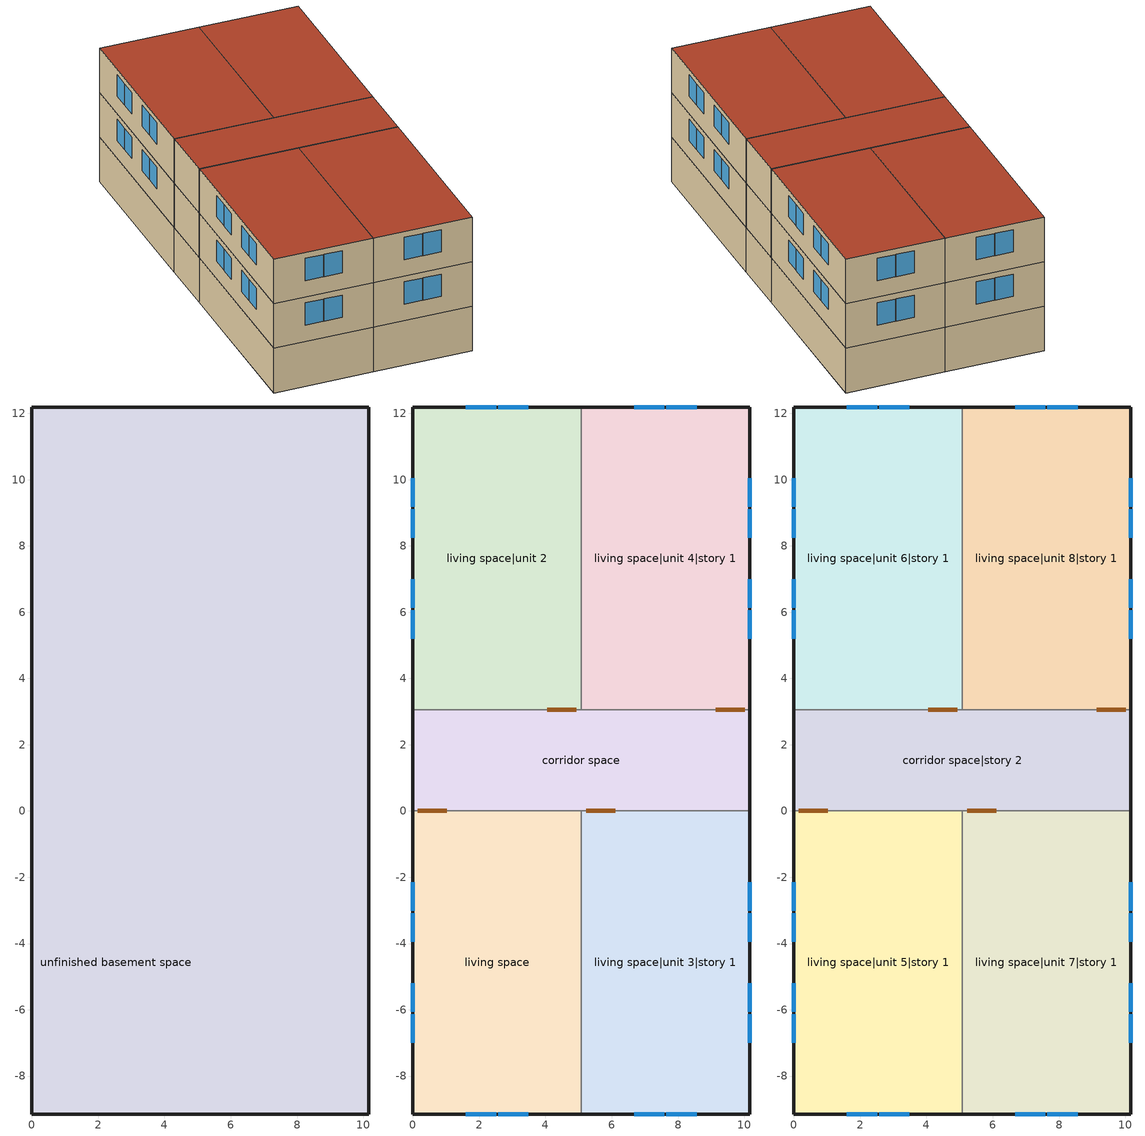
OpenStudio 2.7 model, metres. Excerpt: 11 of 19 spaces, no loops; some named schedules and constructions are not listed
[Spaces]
unfinished basement space
 floor foundation (FloorFndGrndUnfinB 1): 0,0 0,3.05 10.16,3.05 10.16,0 z-2.44
 floor foundation (FloorFndGrndUnfinB 2): 0,-9.14 0,0 5.08,0 5.08,-9.14 z-2.44
 floor foundation (FloorFndGrndUnfinB 3): 0,3.05 0,12.19 5.08,12.19 5.08,3.05 z-2.44
 floor foundation (FloorFndGrndUnfinB 4): 5.08,-9.14 5.08,0 10.16,0 10.16,-9.14 z-2.44
 floor foundation (FloorFndGrndUnfinB): 5.08,3.05 5.08,12.19 10.16,12.19 10.16,3.05 z-2.44
 wall foundation (WallFndGrndUnfinB 1): 0,3.05 0,0 / 10.16,0 10.16,3.05 z-2.44:0
 wall foundation (WallFndGrndUnfinB 2): 0,0 0,-9.14 5.08,-9.14 z-2.44:0
 wall foundation (WallFndGrndUnfinB 3): 5.08,12.19 0,12.19 0,3.05 z-2.44:0
 wall foundation (WallFndGrndUnfinB 4): 5.08,-9.14 10.16,-9.14 10.16,0 z-2.44:0
 wall foundation (WallFndGrndUnfinB): 10.16,3.05 10.16,12.19 5.08,12.19 z-2.44:0
 ceiling adiabatic (RoofUnfinUninsExt): 10.16,0 10.16,3.05 0,3.05 0,0 z0
living space
 floor to unfinished basement space (FloorUnfinBInsFin Reversed): 0,-9.14 0,0 5.08,0 5.08,-9.14 z0
 wall outside (WallExtInsFin): 0,0 0,-9.14 5.08,-9.14 z0:2.44
 wall adiabatic (WallIntFinUninsFin): 5.08,0 0,0 z0:2.44
 wall to living space|unit 3|story 1 (WallIntFinUninsFin Reversed): 5.08,-9.14 5.08,0 z0:2.44
 window (WindowConstruction): 1.6,-9.14 2.51,-9.14 / 2.57,-9.14 3.48,-9.14 z0.91:2.13; 0,-2.15 0,-3.02 / 0,-3.08 0,-3.95 / 0,-5.2 0,-6.07 / 0,-6.13 0,-6.99 z0.98:2.13
living space|unit 2
 floor to unfinished basement space (FloorUnfinBInsFin Reversed): 0,3.05 0,12.19 5.08,12.19 5.08,3.05 z0
 wall outside (WallExtInsFin): 5.08,12.19 0,12.19 0,3.05 z0:2.44
 wall to living space|unit 4|story 1 (WallIntFinUninsFin Reversed): 5.08,3.05 5.08,12.19 z0:2.44
 wall adiabatic (WallIntFinUninsFin): 0,3.05 5.08,3.05 z0:2.44
 window (WindowConstruction): 3.48,12.19 2.57,12.19 / 2.51,12.19 1.6,12.19 z0.91:2.13; 0,10.04 0,9.17 / 0,9.11 0,8.25 / 0,6.99 0,6.13 / 0,6.07 0,5.2 z0.98:2.13
living space|unit 3|story 1
 floor to unfinished basement space (FloorUnfinBInsFin Reversed): 5.08,-9.14 5.08,0 10.16,0 10.16,-9.14 z0
 wall outside (WallExtInsFin): 5.08,-9.14 10.16,-9.14 10.16,0 z0:2.44
 wall adiabatic (WallIntFinUninsFin): 10.16,0 5.08,0 z0:2.44
 window (WindowConstruction): 6.68,-9.14 7.59,-9.14 / 7.65,-9.14 8.56,-9.14 z0.91:2.13; 10.16,-6.99 10.16,-6.13 / 10.16,-6.07 10.16,-5.2 / 10.16,-3.95 10.16,-3.08 / 10.16,-3.02 10.16,-2.15 z0.98:2.13
living space|unit 4|story 1
 floor to unfinished basement space (FloorUnfinBInsFin Reversed): 5.08,3.05 5.08,12.19 10.16,12.19 10.16,3.05 z0
 wall outside (WallExtInsFin): 10.16,3.05 10.16,12.19 5.08,12.19 z0:2.44
 wall adiabatic (WallIntFinUninsFin): 5.08,3.05 10.16,3.05 z0:2.44
 window (WindowConstruction): 8.56,12.19 7.65,12.19 / 7.59,12.19 6.68,12.19 z0.91:2.13; 10.16,5.2 10.16,6.07 / 10.16,6.13 10.16,6.99 / 10.16,8.25 10.16,9.11 / 10.16,9.17 10.16,10.04 z0.98:2.13
corridor space
 floor adiabatic (FloorUnfinUninsUnfin): 0,0 0,3.05 10.16,3.05 10.16,0 z0
 wall outside (WallExtUninsUnfin): 0,3.05 0,0 / 10.16,0 10.16,3.05 z0:2.44
 wall adiabatic (WallIntUnfinUninsUnfin): 0,0 5.08,0 10.16,0 / 10.16,3.05 5.08,3.05 0,3.05 z0:2.44
 door inside (UninsDoor): 0.15,0 1.02,0 / 4.93,3.05 4.06,3.05 / 10.01,3.05 9.14,3.05 / 5.23,0 6.1,0 z0:2.13
 ceiling adiabatic (RoofUnfinUninsExt): 10.16,0 10.16,3.05 0,3.05 0,0 z2.44
living space|unit 5|story 1
 floor to living space (FloorFinUninsFin): 0,-9.14 0,0 5.08,0 5.08,-9.14 z2.44
 wall outside (WallExtInsFin): 0,0 0,-9.14 5.08,-9.14 z2.44:4.88
 wall to living space|unit 7|story 1 (WallIntFinUninsFin): 5.08,-9.14 5.08,0 z2.44:4.88
 wall adiabatic (WallIntFinUninsFin): 5.08,0 0,0 z2.44:4.88
 window (WindowConstruction): 1.6,-9.14 2.51,-9.14 / 2.57,-9.14 3.48,-9.14 z3.35:4.57; 0,-2.15 0,-3.02 / 0,-3.08 0,-3.95 / 0,-5.2 0,-6.07 / 0,-6.13 0,-6.99 z3.42:4.57
 roof outside (RoofFinInsExt): 5.08,-9.14 5.08,0 0,0 0,-9.14 z4.88
living space|unit 6|story 1
 floor to living space|unit 2 (FloorFinUninsFin): 0,3.05 0,12.19 5.08,12.19 5.08,3.05 z2.44
 wall outside (WallExtInsFin): 5.08,12.19 0,12.19 0,3.05 z2.44:4.88
 wall to living space|unit 8|story 1 (WallIntFinUninsFin): 5.08,3.05 5.08,12.19 z2.44:4.88
 wall adiabatic (WallIntFinUninsFin): 0,3.05 5.08,3.05 z2.44:4.88
 window (WindowConstruction): 3.48,12.19 2.57,12.19 / 2.51,12.19 1.6,12.19 z3.35:4.57; 0,10.04 0,9.17 / 0,9.11 0,8.25 / 0,6.99 0,6.13 / 0,6.07 0,5.2 z3.42:4.57
 roof outside (RoofFinInsExt): 5.08,3.05 5.08,12.19 0,12.19 0,3.05 z4.88
living space|unit 7|story 1
 floor to living space|unit 3|story 1 (FloorFinUninsFin): 5.08,-9.14 5.08,0 10.16,0 10.16,-9.14 z2.44
 wall outside (WallExtInsFin): 5.08,-9.14 10.16,-9.14 10.16,0 z2.44:4.88
 wall adiabatic (WallIntFinUninsFin): 10.16,0 5.08,0 z2.44:4.88
 window (WindowConstruction): 6.68,-9.14 7.59,-9.14 / 7.65,-9.14 8.56,-9.14 z3.35:4.57; 10.16,-6.99 10.16,-6.13 / 10.16,-6.07 10.16,-5.2 / 10.16,-3.95 10.16,-3.08 / 10.16,-3.02 10.16,-2.15 z3.42:4.57
 roof outside (RoofFinInsExt): 10.16,-9.14 10.16,0 5.08,0 5.08,-9.14 z4.88
living space|unit 8|story 1
 floor to living space|unit 4|story 1 (FloorFinUninsFin): 5.08,3.05 5.08,12.19 10.16,12.19 10.16,3.05 z2.44
 wall outside (WallExtInsFin): 10.16,3.05 10.16,12.19 5.08,12.19 z2.44:4.88
 wall adiabatic (WallIntFinUninsFin): 5.08,3.05 10.16,3.05 z2.44:4.88
 window (WindowConstruction): 8.56,12.19 7.65,12.19 / 7.59,12.19 6.68,12.19 z3.35:4.57; 10.16,5.2 10.16,6.07 / 10.16,6.13 10.16,6.99 / 10.16,8.25 10.16,9.11 / 10.16,9.17 10.16,10.04 z3.42:4.57
 roof outside (RoofFinInsExt): 10.16,3.05 10.16,12.19 5.08,12.19 5.08,3.05 z4.88
corridor space|story 2
 floor adiabatic (FloorUnfinUninsUnfin): 0,0 0,3.05 10.16,3.05 10.16,0 z2.44
 wall outside (WallExtUninsUnfin): 0,3.05 0,0 / 10.16,0 10.16,3.05 z2.44:4.88
 wall adiabatic (WallIntUnfinUninsUnfin): 10.16,3.05 5.08,3.05 0,3.05 / 0,0 5.08,0 10.16,0 z2.44:4.88
 door inside (UninsDoor): 5.23,0 6.1,0 / 10.01,3.05 9.14,3.05 / 0.15,0 1.02,0 / 4.93,3.05 4.06,3.05 z2.44:4.57
 roof outside (RoofUnfinUninsExt): 10.16,0 10.16,3.05 0,3.05 0,0 z4.88
[Schedule:Ruleset]
Name | Default Day Schedule | Summer Design Day Schedule | Winter Design Day Schedule
res mv_2 bath exhaust schedule | Schedule Day 132 | res mv_2 bath exhaust schedule summer design | res mv_2 bath exhaust schedule winter design
res nv_4 temp schedule | Schedule Day 133
res nv_4 avail schedule | Schedule Day 134
res mv_4 range exhaust schedule | Schedule Day 137 | res mv_4 range exhaust schedule summer design | res mv_4 range exhaust schedule winter design
res mv_4 bath exhaust schedule | Schedule Day 138 | res mv_4 bath exhaust schedule summer design | res mv_4 bath exhaust schedule winter design
res nv_3 temp schedule | Schedule Day 139
res nv_3 avail schedule | Schedule Day 140
res mv_3 range exhaust schedule | Schedule Day 143 | res mv_3 range exhaust schedule summer design | res mv_3 range exhaust schedule winter design
res mv_3 bath exhaust schedule | Schedule Day 144 | res mv_3 bath exhaust schedule summer design | res mv_3 bath exhaust schedule winter design
res nv_8 temp schedule | Schedule Day 145
res nv_8 avail schedule | Schedule Day 146
res mv_8 range exhaust schedule | Schedule Day 149 | res mv_8 range exhaust schedule summer design | res mv_8 range exhaust schedule winter design
res mv_8 bath exhaust schedule | Schedule Day 150 | res mv_8 bath exhaust schedule summer design | res mv_8 bath exhaust schedule winter design
[Schedule:Day]
res mv_2 bath exhaust schedule allday8; res mv_2 bath exhaust schedule allday9; res mv_2 bath exhaust schedule allday10; res mv_2 bath exhaust schedule allday11; res mv_2 bath exhaust schedule allday12; res mv_4 bath exhaust schedule allday1; res mv_4 bath exhaust schedule allday2; res mv_4 bath exhaust schedule allday3; res mv_4 bath exhaust schedule allday4; res mv_4 bath exhaust schedule allday5; res mv_4 bath exhaust schedule allday6; res mv_4 bath exhaust schedule allday7; res mv_4 bath exhaust schedule allday8; res mv_4 bath exhaust schedule allday9; res mv_4 bath exhaust schedule allday10; res mv_4 bath exhaust schedule allday11; res mv_4 bath exhaust schedule allday12; res mv_3 bath exhaust schedule allday1; res mv_3 bath exhaust schedule allday2; res mv_3 bath exhaust schedule allday3; res mv_3 bath exhaust schedule allday4; res mv_3 bath exhaust schedule allday5; res mv_3 bath exhaust schedule allday6; res mv_3 bath exhaust schedule allday7; res mv_3 bath exhaust schedule allday8; res mv_3 bath exhaust schedule allday9; res mv_3 bath exhaust schedule allday10; res mv_3 bath exhaust schedule allday11; res mv_3 bath exhaust schedule allday12; res mv_8 bath exhaust schedule allday1; res mv_8 bath exhaust schedule allday2; res mv_8 bath exhaust schedule allday3; res mv_8 bath exhaust schedule allday4; res mv_8 bath exhaust schedule allday5; res mv_8 bath exhaust schedule allday6; res mv_8 bath exhaust schedule allday7; res mv_8 bath exhaust schedule allday8; res mv_8 bath exhaust schedule allday9; res mv_8 bath exhaust schedule allday10: 4, 0, 0, 5, 0, 1, 24, 0, 0
res nv_4 temp schedule allday1; res nv_4 temp schedule allday2; res nv_4 temp schedule allday3; res nv_4 temp schedule allday4; res nv_4 temp schedule allday11; res nv_4 temp schedule allday12; res nv_3 temp schedule allday1; res nv_3 temp schedule allday2; res nv_3 temp schedule allday3; res nv_3 temp schedule allday4; res nv_3 temp schedule allday11; res nv_3 temp schedule allday12; res nv_8 temp schedule allday1; res nv_8 temp schedule allday2; res nv_8 temp schedule allday3; res nv_8 temp schedule allday4; res nv_8 temp schedule allday11; res nv_8 temp schedule allday12: 1, 0, 23.8889, 24, 0, 23.8889
res nv_4 temp schedule allday5; res nv_4 temp schedule allday6; res nv_4 temp schedule allday10; res nv_3 temp schedule allday5; res nv_3 temp schedule allday6; res nv_3 temp schedule allday10; res nv_8 temp schedule allday5; res nv_8 temp schedule allday6; res nv_8 temp schedule allday10: 24, 0, 22.2222
res nv_4 temp schedule allday7; res nv_4 temp schedule allday8; res nv_4 temp schedule allday9; res nv_3 temp schedule allday7; res nv_3 temp schedule allday8; res nv_3 temp schedule allday9; res nv_8 temp schedule allday7; res nv_8 temp schedule allday8; res nv_8 temp schedule allday9: 1, 0, 22.2222, 24, 0, 22.2222
res nv_4 availability schedule allday1 on; res nv_4 availability schedule allday1 on 1; res nv_4 availability schedule allday1 on 2; res nv_4 availability schedule allday1 on 3; res nv_4 availability schedule allday1 on 4; res nv_4 availability schedule allday1 on 5; res nv_4 availability schedule allday1 on 6; res nv_4 availability schedule allday1 on 7; res nv_4 availability schedule allday1 on 8; res nv_4 availability schedule allday1 on 9; res nv_4 availability schedule allday1 on 10; res nv_4 availability schedule allday1 on 11; res nv_3 availability schedule allday1 on; res nv_3 availability schedule allday1 on 1; res nv_3 availability schedule allday1 on 2; res nv_3 availability schedule allday1 on 3; res nv_3 availability schedule allday1 on 4; res nv_3 availability schedule allday1 on 5; res nv_3 availability schedule allday1 on 6; res nv_3 availability schedule allday1 on 7; res nv_3 availability schedule allday1 on 8; res nv_3 availability schedule allday1 on 9; res nv_3 availability schedule allday1 on 10; res nv_3 availability schedule allday1 on 11; res nv_8 availability schedule allday1 on; res nv_8 availability schedule allday1 on 1; res nv_8 availability schedule allday1 on 2; res nv_8 availability schedule allday1 on 3; res nv_8 availability schedule allday1 on 4; res nv_8 availability schedule allday1 on 5; res nv_8 availability schedule allday1 on 6; res nv_8 availability schedule allday1 on 7; res nv_8 availability schedule allday1 on 8; res nv_8 availability schedule allday1 on 9; res nv_8 availability schedule allday1 on 10; res nv_8 availability schedule allday1 on 11: 1, 0, 1, 2, 0, 1, 3, 0, 1, 4, 0, 1, 5, 0, 1, 6, 0, 1, 7, 0, 1, 8, 0, 1, 9, 0, 1, 10, 0, 1, 11, 0, 1, 12, 0, 1, 13, 0, 1, 14, 0, 1, 15, 0, 1, 16, 0, 1, 17, 0, 1, 18, 0, 1, 19, 0, 1, 20, 0, 1, 21, 0, 1, 22, 0, 1, 23, 0, 1, 24, 0, 1
res mv_4 range exhaust schedule allday1; res mv_4 range exhaust schedule allday2; res mv_4 range exhaust schedule allday3; res mv_4 range exhaust schedule allday4; res mv_4 range exhaust schedule allday5; res mv_4 range exhaust schedule allday6; res mv_4 range exhaust schedule allday7; res mv_4 range exhaust schedule allday8; res mv_4 range exhaust schedule allday9; res mv_4 range exhaust schedule allday10; res mv_4 range exhaust schedule allday11; res mv_4 range exhaust schedule allday12; res mv_3 range exhaust schedule allday1; res mv_3 range exhaust schedule allday2; res mv_3 range exhaust schedule allday3; res mv_3 range exhaust schedule allday4; res mv_3 range exhaust schedule allday5; res mv_3 range exhaust schedule allday6; res mv_3 range exhaust schedule allday7; res mv_3 range exhaust schedule allday8; res mv_3 range exhaust schedule allday9; res mv_3 range exhaust schedule allday10; res mv_3 range exhaust schedule allday11; res mv_3 range exhaust schedule allday12; res mv_8 range exhaust schedule allday1; res mv_8 range exhaust schedule allday2; res mv_8 range exhaust schedule allday3; res mv_8 range exhaust schedule allday4; res mv_8 range exhaust schedule allday5; res mv_8 range exhaust schedule allday6; res mv_8 range exhaust schedule allday7; res mv_8 range exhaust schedule allday8; res mv_8 range exhaust schedule allday9; res mv_8 range exhaust schedule allday10; res mv_8 range exhaust schedule allday11; res mv_8 range exhaust schedule allday12: 15, 0, 0, 16, 0, 1, 24, 0, 0
[Schedule:Rule] Apply Monday=Yes; Apply Wednesday=Yes; Apply Friday=Yes; Date Specification Type=DateRange; Start Day=1
Name | Schedule Ruleset | Rule Order | Day Schedule | Apply Sunday | Apply Tuesday | Apply Thursday | Apply Saturday | Start Month | End Month | End Day
res mv_2 bath exhaust schedule allday ruleset8 | res mv_2 bath exhaust schedule | 4 | res mv_2 bath exhaust schedule allday8 | Yes | Yes | Yes | Yes | 8 | 8 | 31
res mv_2 bath exhaust schedule allday ruleset9 | res mv_2 bath exhaust schedule | 3 | res mv_2 bath exhaust schedule allday9 | Yes | Yes | Yes | Yes | 9 | 9 | 30
res mv_2 bath exhaust schedule allday ruleset10 | res mv_2 bath exhaust schedule | 2 | res mv_2 bath exhaust schedule allday10 | Yes | Yes | Yes | Yes | 10 | 10 | 31
res mv_2 bath exhaust schedule allday ruleset11 | res mv_2 bath exhaust schedule | 1 | res mv_2 bath exhaust schedule allday11 | Yes | Yes | Yes | Yes | 11 | 11 | 30
res mv_2 bath exhaust schedule allday ruleset12 | res mv_2 bath exhaust schedule | 0 | res mv_2 bath exhaust schedule allday12 | Yes | Yes | Yes | Yes | 12 | 12 | 31
res nv_4 temp schedule allday ruleset1 | res nv_4 temp schedule | 11 | res nv_4 temp schedule allday1 | Yes | Yes | Yes | Yes | 1 | 1 | 31
res nv_4 temp schedule allday ruleset2 | res nv_4 temp schedule | 10 | res nv_4 temp schedule allday2 | Yes | Yes | Yes | Yes | 2 | 2 | 28
res nv_4 temp schedule allday ruleset3 | res nv_4 temp schedule | 9 | res nv_4 temp schedule allday3 | Yes | Yes | Yes | Yes | 3 | 3 | 31
res nv_4 temp schedule allday ruleset4 | res nv_4 temp schedule | 8 | res nv_4 temp schedule allday4 | Yes | Yes | Yes | Yes | 4 | 4 | 30
res nv_4 temp schedule allday ruleset5 | res nv_4 temp schedule | 7 | res nv_4 temp schedule allday5 | Yes | Yes | Yes | Yes | 5 | 5 | 31
res nv_4 temp schedule allday ruleset6 | res nv_4 temp schedule | 6 | res nv_4 temp schedule allday6 | Yes | Yes | Yes | Yes | 6 | 6 | 30
res nv_4 temp schedule allday ruleset7 | res nv_4 temp schedule | 5 | res nv_4 temp schedule allday7 | Yes | Yes | Yes | Yes | 7 | 7 | 31
res nv_4 temp schedule allday ruleset8 | res nv_4 temp schedule | 4 | res nv_4 temp schedule allday8 | Yes | Yes | Yes | Yes | 8 | 8 | 31
res nv_4 temp schedule allday ruleset9 | res nv_4 temp schedule | 3 | res nv_4 temp schedule allday9 | Yes | Yes | Yes | Yes | 9 | 9 | 30
res nv_4 temp schedule allday ruleset10 | res nv_4 temp schedule | 2 | res nv_4 temp schedule allday10 | Yes | Yes | Yes | Yes | 10 | 10 | 31
res nv_4 temp schedule allday ruleset11 | res nv_4 temp schedule | 1 | res nv_4 temp schedule allday11 | Yes | Yes | Yes | Yes | 11 | 11 | 30
res nv_4 temp schedule allday ruleset12 | res nv_4 temp schedule | 0 | res nv_4 temp schedule allday12 | Yes | Yes | Yes | Yes | 12 | 12 | 31
res nv_4 availability schedule allday ruleset1 on | res nv_4 avail schedule | 11 | res nv_4 availability schedule allday1 on |  |  |  |  | 1 | 1 | 31
res nv_4 availability schedule allday ruleset2 on | res nv_4 avail schedule | 10 | res nv_4 availability schedule allday1 on 1 |  |  |  |  | 2 | 2 | 28
res nv_4 availability schedule allday ruleset3 on | res nv_4 avail schedule | 9 | res nv_4 availability schedule allday1 on 2 |  |  |  |  | 3 | 3 | 31
res nv_4 availability schedule allday ruleset4 on | res nv_4 avail schedule | 8 | res nv_4 availability schedule allday1 on 3 |  |  |  |  | 4 | 4 | 30
res nv_4 availability schedule allday ruleset5 on | res nv_4 avail schedule | 7 | res nv_4 availability schedule allday1 on 4 |  |  |  |  | 5 | 5 | 31
res nv_4 availability schedule allday ruleset6 on | res nv_4 avail schedule | 6 | res nv_4 availability schedule allday1 on 5 |  |  |  |  | 6 | 6 | 30
res nv_4 availability schedule allday ruleset7 on | res nv_4 avail schedule | 5 | res nv_4 availability schedule allday1 on 6 |  |  |  |  | 7 | 7 | 31
res nv_4 availability schedule allday ruleset8 on | res nv_4 avail schedule | 4 | res nv_4 availability schedule allday1 on 7 |  |  |  |  | 8 | 8 | 31
res nv_4 availability schedule allday ruleset9 on | res nv_4 avail schedule | 3 | res nv_4 availability schedule allday1 on 8 |  |  |  |  | 9 | 9 | 30
res nv_4 availability schedule allday ruleset10 on | res nv_4 avail schedule | 2 | res nv_4 availability schedule allday1 on 9 |  |  |  |  | 10 | 10 | 31
res nv_4 availability schedule allday ruleset11 on | res nv_4 avail schedule | 1 | res nv_4 availability schedule allday1 on 10 |  |  |  |  | 11 | 11 | 30
res nv_4 availability schedule allday ruleset12 on | res nv_4 avail schedule | 0 | res nv_4 availability schedule allday1 on 11 |  |  |  |  | 12 | 12 | 31
res mv_4 range exhaust schedule allday ruleset1 | res mv_4 range exhaust schedule | 11 | res mv_4 range exhaust schedule allday1 | Yes | Yes | Yes | Yes | 1 | 1 | 31
res mv_4 range exhaust schedule allday ruleset2 | res mv_4 range exhaust schedule | 10 | res mv_4 range exhaust schedule allday2 | Yes | Yes | Yes | Yes | 2 | 2 | 28
res mv_4 range exhaust schedule allday ruleset3 | res mv_4 range exhaust schedule | 9 | res mv_4 range exhaust schedule allday3 | Yes | Yes | Yes | Yes | 3 | 3 | 31
res mv_4 range exhaust schedule allday ruleset4 | res mv_4 range exhaust schedule | 8 | res mv_4 range exhaust schedule allday4 | Yes | Yes | Yes | Yes | 4 | 4 | 30
res mv_4 range exhaust schedule allday ruleset5 | res mv_4 range exhaust schedule | 7 | res mv_4 range exhaust schedule allday5 | Yes | Yes | Yes | Yes | 5 | 5 | 31
res mv_4 range exhaust schedule allday ruleset6 | res mv_4 range exhaust schedule | 6 | res mv_4 range exhaust schedule allday6 | Yes | Yes | Yes | Yes | 6 | 6 | 30
res mv_4 range exhaust schedule allday ruleset7 | res mv_4 range exhaust schedule | 5 | res mv_4 range exhaust schedule allday7 | Yes | Yes | Yes | Yes | 7 | 7 | 31
res mv_4 range exhaust schedule allday ruleset8 | res mv_4 range exhaust schedule | 4 | res mv_4 range exhaust schedule allday8 | Yes | Yes | Yes | Yes | 8 | 8 | 31
res mv_4 range exhaust schedule allday ruleset9 | res mv_4 range exhaust schedule | 3 | res mv_4 range exhaust schedule allday9 | Yes | Yes | Yes | Yes | 9 | 9 | 30
res mv_4 range exhaust schedule allday ruleset10 | res mv_4 range exhaust schedule | 2 | res mv_4 range exhaust schedule allday10 | Yes | Yes | Yes | Yes | 10 | 10 | 31
res mv_4 range exhaust schedule allday ruleset11 | res mv_4 range exhaust schedule | 1 | res mv_4 range exhaust schedule allday11 | Yes | Yes | Yes | Yes | 11 | 11 | 30
res mv_4 range exhaust schedule allday ruleset12 | res mv_4 range exhaust schedule | 0 | res mv_4 range exhaust schedule allday12 | Yes | Yes | Yes | Yes | 12 | 12 | 31
res mv_4 bath exhaust schedule allday ruleset1 | res mv_4 bath exhaust schedule | 11 | res mv_4 bath exhaust schedule allday1 | Yes | Yes | Yes | Yes | 1 | 1 | 31
res mv_4 bath exhaust schedule allday ruleset2 | res mv_4 bath exhaust schedule | 10 | res mv_4 bath exhaust schedule allday2 | Yes | Yes | Yes | Yes | 2 | 2 | 28
res mv_4 bath exhaust schedule allday ruleset3 | res mv_4 bath exhaust schedule | 9 | res mv_4 bath exhaust schedule allday3 | Yes | Yes | Yes | Yes | 3 | 3 | 31
res mv_4 bath exhaust schedule allday ruleset4 | res mv_4 bath exhaust schedule | 8 | res mv_4 bath exhaust schedule allday4 | Yes | Yes | Yes | Yes | 4 | 4 | 30
res mv_4 bath exhaust schedule allday ruleset5 | res mv_4 bath exhaust schedule | 7 | res mv_4 bath exhaust schedule allday5 | Yes | Yes | Yes | Yes | 5 | 5 | 31
res mv_4 bath exhaust schedule allday ruleset6 | res mv_4 bath exhaust schedule | 6 | res mv_4 bath exhaust schedule allday6 | Yes | Yes | Yes | Yes | 6 | 6 | 30
res mv_4 bath exhaust schedule allday ruleset7 | res mv_4 bath exhaust schedule | 5 | res mv_4 bath exhaust schedule allday7 | Yes | Yes | Yes | Yes | 7 | 7 | 31
res mv_4 bath exhaust schedule allday ruleset8 | res mv_4 bath exhaust schedule | 4 | res mv_4 bath exhaust schedule allday8 | Yes | Yes | Yes | Yes | 8 | 8 | 31
res mv_4 bath exhaust schedule allday ruleset9 | res mv_4 bath exhaust schedule | 3 | res mv_4 bath exhaust schedule allday9 | Yes | Yes | Yes | Yes | 9 | 9 | 30
res mv_4 bath exhaust schedule allday ruleset10 | res mv_4 bath exhaust schedule | 2 | res mv_4 bath exhaust schedule allday10 | Yes | Yes | Yes | Yes | 10 | 10 | 31
res mv_4 bath exhaust schedule allday ruleset11 | res mv_4 bath exhaust schedule | 1 | res mv_4 bath exhaust schedule allday11 | Yes | Yes | Yes | Yes | 11 | 11 | 30
res mv_4 bath exhaust schedule allday ruleset12 | res mv_4 bath exhaust schedule | 0 | res mv_4 bath exhaust schedule allday12 | Yes | Yes | Yes | Yes | 12 | 12 | 31
res nv_3 temp schedule allday ruleset1 | res nv_3 temp schedule | 11 | res nv_3 temp schedule allday1 | Yes | Yes | Yes | Yes | 1 | 1 | 31
res nv_3 temp schedule allday ruleset2 | res nv_3 temp schedule | 10 | res nv_3 temp schedule allday2 | Yes | Yes | Yes | Yes | 2 | 2 | 28
res nv_3 temp schedule allday ruleset3 | res nv_3 temp schedule | 9 | res nv_3 temp schedule allday3 | Yes | Yes | Yes | Yes | 3 | 3 | 31
res nv_3 temp schedule allday ruleset4 | res nv_3 temp schedule | 8 | res nv_3 temp schedule allday4 | Yes | Yes | Yes | Yes | 4 | 4 | 30
res nv_3 temp schedule allday ruleset5 | res nv_3 temp schedule | 7 | res nv_3 temp schedule allday5 | Yes | Yes | Yes | Yes | 5 | 5 | 31
res nv_3 temp schedule allday ruleset6 | res nv_3 temp schedule | 6 | res nv_3 temp schedule allday6 | Yes | Yes | Yes | Yes | 6 | 6 | 30
res nv_3 temp schedule allday ruleset7 | res nv_3 temp schedule | 5 | res nv_3 temp schedule allday7 | Yes | Yes | Yes | Yes | 7 | 7 | 31
res nv_3 temp schedule allday ruleset8 | res nv_3 temp schedule | 4 | res nv_3 temp schedule allday8 | Yes | Yes | Yes | Yes | 8 | 8 | 31
res nv_3 temp schedule allday ruleset9 | res nv_3 temp schedule | 3 | res nv_3 temp schedule allday9 | Yes | Yes | Yes | Yes | 9 | 9 | 30
res nv_3 temp schedule allday ruleset10 | res nv_3 temp schedule | 2 | res nv_3 temp schedule allday10 | Yes | Yes | Yes | Yes | 10 | 10 | 31
res nv_3 temp schedule allday ruleset11 | res nv_3 temp schedule | 1 | res nv_3 temp schedule allday11 | Yes | Yes | Yes | Yes | 11 | 11 | 30
res nv_3 temp schedule allday ruleset12 | res nv_3 temp schedule | 0 | res nv_3 temp schedule allday12 | Yes | Yes | Yes | Yes | 12 | 12 | 31
res nv_3 availability schedule allday ruleset1 on | res nv_3 avail schedule | 11 | res nv_3 availability schedule allday1 on |  |  |  |  | 1 | 1 | 31
res nv_3 availability schedule allday ruleset2 on | res nv_3 avail schedule | 10 | res nv_3 availability schedule allday1 on 1 |  |  |  |  | 2 | 2 | 28
res nv_3 availability schedule allday ruleset3 on | res nv_3 avail schedule | 9 | res nv_3 availability schedule allday1 on 2 |  |  |  |  | 3 | 3 | 31
res nv_3 availability schedule allday ruleset4 on | res nv_3 avail schedule | 8 | res nv_3 availability schedule allday1 on 3 |  |  |  |  | 4 | 4 | 30
res nv_3 availability schedule allday ruleset5 on | res nv_3 avail schedule | 7 | res nv_3 availability schedule allday1 on 4 |  |  |  |  | 5 | 5 | 31
res nv_3 availability schedule allday ruleset6 on | res nv_3 avail schedule | 6 | res nv_3 availability schedule allday1 on 5 |  |  |  |  | 6 | 6 | 30
res nv_3 availability schedule allday ruleset7 on | res nv_3 avail schedule | 5 | res nv_3 availability schedule allday1 on 6 |  |  |  |  | 7 | 7 | 31
res nv_3 availability schedule allday ruleset8 on | res nv_3 avail schedule | 4 | res nv_3 availability schedule allday1 on 7 |  |  |  |  | 8 | 8 | 31
res nv_3 availability schedule allday ruleset9 on | res nv_3 avail schedule | 3 | res nv_3 availability schedule allday1 on 8 |  |  |  |  | 9 | 9 | 30
res nv_3 availability schedule allday ruleset10 on | res nv_3 avail schedule | 2 | res nv_3 availability schedule allday1 on 9 |  |  |  |  | 10 | 10 | 31
res nv_3 availability schedule allday ruleset11 on | res nv_3 avail schedule | 1 | res nv_3 availability schedule allday1 on 10 |  |  |  |  | 11 | 11 | 30
res nv_3 availability schedule allday ruleset12 on | res nv_3 avail schedule | 0 | res nv_3 availability schedule allday1 on 11 |  |  |  |  | 12 | 12 | 31
res mv_3 range exhaust schedule allday ruleset1 | res mv_3 range exhaust schedule | 11 | res mv_3 range exhaust schedule allday1 | Yes | Yes | Yes | Yes | 1 | 1 | 31
res mv_3 range exhaust schedule allday ruleset2 | res mv_3 range exhaust schedule | 10 | res mv_3 range exhaust schedule allday2 | Yes | Yes | Yes | Yes | 2 | 2 | 28
res mv_3 range exhaust schedule allday ruleset3 | res mv_3 range exhaust schedule | 9 | res mv_3 range exhaust schedule allday3 | Yes | Yes | Yes | Yes | 3 | 3 | 31
res mv_3 range exhaust schedule allday ruleset4 | res mv_3 range exhaust schedule | 8 | res mv_3 range exhaust schedule allday4 | Yes | Yes | Yes | Yes | 4 | 4 | 30
res mv_3 range exhaust schedule allday ruleset5 | res mv_3 range exhaust schedule | 7 | res mv_3 range exhaust schedule allday5 | Yes | Yes | Yes | Yes | 5 | 5 | 31
res mv_3 range exhaust schedule allday ruleset6 | res mv_3 range exhaust schedule | 6 | res mv_3 range exhaust schedule allday6 | Yes | Yes | Yes | Yes | 6 | 6 | 30
res mv_3 range exhaust schedule allday ruleset7 | res mv_3 range exhaust schedule | 5 | res mv_3 range exhaust schedule allday7 | Yes | Yes | Yes | Yes | 7 | 7 | 31
res mv_3 range exhaust schedule allday ruleset8 | res mv_3 range exhaust schedule | 4 | res mv_3 range exhaust schedule allday8 | Yes | Yes | Yes | Yes | 8 | 8 | 31
res mv_3 range exhaust schedule allday ruleset9 | res mv_3 range exhaust schedule | 3 | res mv_3 range exhaust schedule allday9 | Yes | Yes | Yes | Yes | 9 | 9 | 30
res mv_3 range exhaust schedule allday ruleset10 | res mv_3 range exhaust schedule | 2 | res mv_3 range exhaust schedule allday10 | Yes | Yes | Yes | Yes | 10 | 10 | 31
res mv_3 range exhaust schedule allday ruleset11 | res mv_3 range exhaust schedule | 1 | res mv_3 range exhaust schedule allday11 | Yes | Yes | Yes | Yes | 11 | 11 | 30
res mv_3 range exhaust schedule allday ruleset12 | res mv_3 range exhaust schedule | 0 | res mv_3 range exhaust schedule allday12 | Yes | Yes | Yes | Yes | 12 | 12 | 31
res mv_3 bath exhaust schedule allday ruleset1 | res mv_3 bath exhaust schedule | 11 | res mv_3 bath exhaust schedule allday1 | Yes | Yes | Yes | Yes | 1 | 1 | 31
res mv_3 bath exhaust schedule allday ruleset2 | res mv_3 bath exhaust schedule | 10 | res mv_3 bath exhaust schedule allday2 | Yes | Yes | Yes | Yes | 2 | 2 | 28
res mv_3 bath exhaust schedule allday ruleset3 | res mv_3 bath exhaust schedule | 9 | res mv_3 bath exhaust schedule allday3 | Yes | Yes | Yes | Yes | 3 | 3 | 31
res mv_3 bath exhaust schedule allday ruleset4 | res mv_3 bath exhaust schedule | 8 | res mv_3 bath exhaust schedule allday4 | Yes | Yes | Yes | Yes | 4 | 4 | 30
res mv_3 bath exhaust schedule allday ruleset5 | res mv_3 bath exhaust schedule | 7 | res mv_3 bath exhaust schedule allday5 | Yes | Yes | Yes | Yes | 5 | 5 | 31
res mv_3 bath exhaust schedule allday ruleset6 | res mv_3 bath exhaust schedule | 6 | res mv_3 bath exhaust schedule allday6 | Yes | Yes | Yes | Yes | 6 | 6 | 30
res mv_3 bath exhaust schedule allday ruleset7 | res mv_3 bath exhaust schedule | 5 | res mv_3 bath exhaust schedule allday7 | Yes | Yes | Yes | Yes | 7 | 7 | 31
res mv_3 bath exhaust schedule allday ruleset8 | res mv_3 bath exhaust schedule | 4 | res mv_3 bath exhaust schedule allday8 | Yes | Yes | Yes | Yes | 8 | 8 | 31
res mv_3 bath exhaust schedule allday ruleset9 | res mv_3 bath exhaust schedule | 3 | res mv_3 bath exhaust schedule allday9 | Yes | Yes | Yes | Yes | 9 | 9 | 30
res mv_3 bath exhaust schedule allday ruleset10 | res mv_3 bath exhaust schedule | 2 | res mv_3 bath exhaust schedule allday10 | Yes | Yes | Yes | Yes | 10 | 10 | 31
res mv_3 bath exhaust schedule allday ruleset11 | res mv_3 bath exhaust schedule | 1 | res mv_3 bath exhaust schedule allday11 | Yes | Yes | Yes | Yes | 11 | 11 | 30
res mv_3 bath exhaust schedule allday ruleset12 | res mv_3 bath exhaust schedule | 0 | res mv_3 bath exhaust schedule allday12 | Yes | Yes | Yes | Yes | 12 | 12 | 31
res nv_8 temp schedule allday ruleset1 | res nv_8 temp schedule | 11 | res nv_8 temp schedule allday1 | Yes | Yes | Yes | Yes | 1 | 1 | 31
res nv_8 temp schedule allday ruleset2 | res nv_8 temp schedule | 10 | res nv_8 temp schedule allday2 | Yes | Yes | Yes | Yes | 2 | 2 | 28
res nv_8 temp schedule allday ruleset3 | res nv_8 temp schedule | 9 | res nv_8 temp schedule allday3 | Yes | Yes | Yes | Yes | 3 | 3 | 31
res nv_8 temp schedule allday ruleset4 | res nv_8 temp schedule | 8 | res nv_8 temp schedule allday4 | Yes | Yes | Yes | Yes | 4 | 4 | 30
res nv_8 temp schedule allday ruleset5 | res nv_8 temp schedule | 7 | res nv_8 temp schedule allday5 | Yes | Yes | Yes | Yes | 5 | 5 | 31
res nv_8 temp schedule allday ruleset6 | res nv_8 temp schedule | 6 | res nv_8 temp schedule allday6 | Yes | Yes | Yes | Yes | 6 | 6 | 30
res nv_8 temp schedule allday ruleset7 | res nv_8 temp schedule | 5 | res nv_8 temp schedule allday7 | Yes | Yes | Yes | Yes | 7 | 7 | 31
res nv_8 temp schedule allday ruleset8 | res nv_8 temp schedule | 4 | res nv_8 temp schedule allday8 | Yes | Yes | Yes | Yes | 8 | 8 | 31
res nv_8 temp schedule allday ruleset9 | res nv_8 temp schedule | 3 | res nv_8 temp schedule allday9 | Yes | Yes | Yes | Yes | 9 | 9 | 30
res nv_8 temp schedule allday ruleset10 | res nv_8 temp schedule | 2 | res nv_8 temp schedule allday10 | Yes | Yes | Yes | Yes | 10 | 10 | 31
res nv_8 temp schedule allday ruleset11 | res nv_8 temp schedule | 1 | res nv_8 temp schedule allday11 | Yes | Yes | Yes | Yes | 11 | 11 | 30
res nv_8 temp schedule allday ruleset12 | res nv_8 temp schedule | 0 | res nv_8 temp schedule allday12 | Yes | Yes | Yes | Yes | 12 | 12 | 31
res nv_8 availability schedule allday ruleset1 on | res nv_8 avail schedule | 11 | res nv_8 availability schedule allday1 on |  |  |  |  | 1 | 1 | 31
res nv_8 availability schedule allday ruleset2 on | res nv_8 avail schedule | 10 | res nv_8 availability schedule allday1 on 1 |  |  |  |  | 2 | 2 | 28
res nv_8 availability schedule allday ruleset3 on | res nv_8 avail schedule | 9 | res nv_8 availability schedule allday1 on 2 |  |  |  |  | 3 | 3 | 31
res nv_8 availability schedule allday ruleset4 on | res nv_8 avail schedule | 8 | res nv_8 availability schedule allday1 on 3 |  |  |  |  | 4 | 4 | 30
res nv_8 availability schedule allday ruleset5 on | res nv_8 avail schedule | 7 | res nv_8 availability schedule allday1 on 4 |  |  |  |  | 5 | 5 | 31
res nv_8 availability schedule allday ruleset6 on | res nv_8 avail schedule | 6 | res nv_8 availability schedule allday1 on 5 |  |  |  |  | 6 | 6 | 30
res nv_8 availability schedule allday ruleset7 on | res nv_8 avail schedule | 5 | res nv_8 availability schedule allday1 on 6 |  |  |  |  | 7 | 7 | 31
res nv_8 availability schedule allday ruleset8 on | res nv_8 avail schedule | 4 | res nv_8 availability schedule allday1 on 7 |  |  |  |  | 8 | 8 | 31
res nv_8 availability schedule allday ruleset9 on | res nv_8 avail schedule | 3 | res nv_8 availability schedule allday1 on 8 |  |  |  |  | 9 | 9 | 30
res nv_8 availability schedule allday ruleset10 on | res nv_8 avail schedule | 2 | res nv_8 availability schedule allday1 on 9 |  |  |  |  | 10 | 10 | 31
res nv_8 availability schedule allday ruleset11 on | res nv_8 avail schedule | 1 | res nv_8 availability schedule allday1 on 10 |  |  |  |  | 11 | 11 | 30
res nv_8 availability schedule allday ruleset12 on | res nv_8 avail schedule | 0 | res nv_8 availability schedule allday1 on 11 |  |  |  |  | 12 | 12 | 31
res mv_8 range exhaust schedule allday ruleset1 | res mv_8 range exhaust schedule | 11 | res mv_8 range exhaust schedule allday1 | Yes | Yes | Yes | Yes | 1 | 1 | 31
res mv_8 range exhaust schedule allday ruleset2 | res mv_8 range exhaust schedule | 10 | res mv_8 range exhaust schedule allday2 | Yes | Yes | Yes | Yes | 2 | 2 | 28
res mv_8 range exhaust schedule allday ruleset3 | res mv_8 range exhaust schedule | 9 | res mv_8 range exhaust schedule allday3 | Yes | Yes | Yes | Yes | 3 | 3 | 31
res mv_8 range exhaust schedule allday ruleset4 | res mv_8 range exhaust schedule | 8 | res mv_8 range exhaust schedule allday4 | Yes | Yes | Yes | Yes | 4 | 4 | 30
res mv_8 range exhaust schedule allday ruleset5 | res mv_8 range exhaust schedule | 7 | res mv_8 range exhaust schedule allday5 | Yes | Yes | Yes | Yes | 5 | 5 | 31
res mv_8 range exhaust schedule allday ruleset6 | res mv_8 range exhaust schedule | 6 | res mv_8 range exhaust schedule allday6 | Yes | Yes | Yes | Yes | 6 | 6 | 30
res mv_8 range exhaust schedule allday ruleset7 | res mv_8 range exhaust schedule | 5 | res mv_8 range exhaust schedule allday7 | Yes | Yes | Yes | Yes | 7 | 7 | 31
res mv_8 range exhaust schedule allday ruleset8 | res mv_8 range exhaust schedule | 4 | res mv_8 range exhaust schedule allday8 | Yes | Yes | Yes | Yes | 8 | 8 | 31
res mv_8 range exhaust schedule allday ruleset9 | res mv_8 range exhaust schedule | 3 | res mv_8 range exhaust schedule allday9 | Yes | Yes | Yes | Yes | 9 | 9 | 30
res mv_8 range exhaust schedule allday ruleset10 | res mv_8 range exhaust schedule | 2 | res mv_8 range exhaust schedule allday10 | Yes | Yes | Yes | Yes | 10 | 10 | 31
res mv_8 range exhaust schedule allday ruleset11 | res mv_8 range exhaust schedule | 1 | res mv_8 range exhaust schedule allday11 | Yes | Yes | Yes | Yes | 11 | 11 | 30
res mv_8 range exhaust schedule allday ruleset12 | res mv_8 range exhaust schedule | 0 | res mv_8 range exhaust schedule allday12 | Yes | Yes | Yes | Yes | 12 | 12 | 31
res mv_8 bath exhaust schedule allday ruleset1 | res mv_8 bath exhaust schedule | 11 | res mv_8 bath exhaust schedule allday1 | Yes | Yes | Yes | Yes | 1 | 1 | 31
res mv_8 bath exhaust schedule allday ruleset2 | res mv_8 bath exhaust schedule | 10 | res mv_8 bath exhaust schedule allday2 | Yes | Yes | Yes | Yes | 2 | 2 | 28
res mv_8 bath exhaust schedule allday ruleset3 | res mv_8 bath exhaust schedule | 9 | res mv_8 bath exhaust schedule allday3 | Yes | Yes | Yes | Yes | 3 | 3 | 31
res mv_8 bath exhaust schedule allday ruleset4 | res mv_8 bath exhaust schedule | 8 | res mv_8 bath exhaust schedule allday4 | Yes | Yes | Yes | Yes | 4 | 4 | 30
res mv_8 bath exhaust schedule allday ruleset5 | res mv_8 bath exhaust schedule | 7 | res mv_8 bath exhaust schedule allday5 | Yes | Yes | Yes | Yes | 5 | 5 | 31
res mv_8 bath exhaust schedule allday ruleset6 | res mv_8 bath exhaust schedule | 6 | res mv_8 bath exhaust schedule allday6 | Yes | Yes | Yes | Yes | 6 | 6 | 30
res mv_8 bath exhaust schedule allday ruleset7 | res mv_8 bath exhaust schedule | 5 | res mv_8 bath exhaust schedule allday7 | Yes | Yes | Yes | Yes | 7 | 7 | 31
res mv_8 bath exhaust schedule allday ruleset8 | res mv_8 bath exhaust schedule | 4 | res mv_8 bath exhaust schedule allday8 | Yes | Yes | Yes | Yes | 8 | 8 | 31
res mv_8 bath exhaust schedule allday ruleset9 | res mv_8 bath exhaust schedule | 3 | res mv_8 bath exhaust schedule allday9 | Yes | Yes | Yes | Yes | 9 | 9 | 30
res mv_8 bath exhaust schedule allday ruleset10 | res mv_8 bath exhaust schedule | 2 | res mv_8 bath exhaust schedule allday10 | Yes | Yes | Yes | Yes | 10 | 10 | 31
res mv_8 bath exhaust schedule allday ruleset11 | res mv_8 bath exhaust schedule | 1 | res mv_8 bath exhaust schedule allday11 | Yes | Yes | Yes | Yes | 11 | 11 | 30
res mv_8 bath exhaust schedule allday ruleset12 | res mv_8 bath exhaust schedule | 0 | res mv_8 bath exhaust schedule allday12 | Yes | Yes | Yes | Yes | 12 | 12 | 31
res nv_5 temp schedule allday ruleset1 | res nv_5 temp schedule | 11 | res nv_5 temp schedule allday1 | Yes | Yes | Yes | Yes | 1 | 1 | 31
res nv_5 temp schedule allday ruleset2 | res nv_5 temp schedule | 10 | res nv_5 temp schedule allday2 | Yes | Yes | Yes | Yes | 2 | 2 | 28
res nv_5 temp schedule allday ruleset3 | res nv_5 temp schedule | 9 | res nv_5 temp schedule allday3 | Yes | Yes | Yes | Yes | 3 | 3 | 31
res nv_5 temp schedule allday ruleset4 | res nv_5 temp schedule | 8 | res nv_5 temp schedule allday4 | Yes | Yes | Yes | Yes | 4 | 4 | 30
res nv_5 temp schedule allday ruleset5 | res nv_5 temp schedule | 7 | res nv_5 temp schedule allday5 | Yes | Yes | Yes | Yes | 5 | 5 | 31
res nv_5 temp schedule allday ruleset6 | res nv_5 temp schedule | 6 | res nv_5 temp schedule allday6 | Yes | Yes | Yes | Yes | 6 | 6 | 30
res nv_5 temp schedule allday ruleset7 | res nv_5 temp schedule | 5 | res nv_5 temp schedule allday7 | Yes | Yes | Yes | Yes | 7 | 7 | 31
res nv_5 temp schedule allday ruleset8 | res nv_5 temp schedule | 4 | res nv_5 temp schedule allday8 | Yes | Yes | Yes | Yes | 8 | 8 | 31
res nv_5 temp schedule allday ruleset9 | res nv_5 temp schedule | 3 | res nv_5 temp schedule allday9 | Yes | Yes | Yes | Yes | 9 | 9 | 30
res nv_5 temp schedule allday ruleset10 | res nv_5 temp schedule | 2 | res nv_5 temp schedule allday10 | Yes | Yes | Yes | Yes | 10 | 10 | 31
res nv_5 temp schedule allday ruleset11 | res nv_5 temp schedule | 1 | res nv_5 temp schedule allday11 | Yes | Yes | Yes | Yes | 11 | 11 | 30
res nv_5 temp schedule allday ruleset12 | res nv_5 temp schedule | 0 | res nv_5 temp schedule allday12 | Yes | Yes | Yes | Yes | 12 | 12 | 31
res nv_5 availability schedule allday ruleset1 on | res nv_5 avail schedule | 11 | res nv_5 availability schedule allday1 on |  |  |  |  | 1 | 1 | 31
res nv_5 availability schedule allday ruleset2 on | res nv_5 avail schedule | 10 | res nv_5 availability schedule allday1 on 1 |  |  |  |  | 2 | 2 | 28
res nv_5 availability schedule allday ruleset3 on | res nv_5 avail schedule | 9 | res nv_5 availability schedule allday1 on 2 |  |  |  |  | 3 | 3 | 31
res nv_5 availability schedule allday ruleset4 on | res nv_5 avail schedule | 8 | res nv_5 availability schedule allday1 on 3 |  |  |  |  | 4 | 4 | 30
res nv_5 availability schedule allday ruleset5 on | res nv_5 avail schedule | 7 | res nv_5 availability schedule allday1 on 4 |  |  |  |  | 5 | 5 | 31
res nv_5 availability schedule allday ruleset6 on | res nv_5 avail schedule | 6 | res nv_5 availability schedule allday1 on 5 |  |  |  |  | 6 | 6 | 30
res nv_5 availability schedule allday ruleset7 on | res nv_5 avail schedule | 5 | res nv_5 availability schedule allday1 on 6 |  |  |  |  | 7 | 7 | 31
res nv_5 availability schedule allday ruleset8 on | res nv_5 avail schedule | 4 | res nv_5 availability schedule allday1 on 7 |  |  |  |  | 8 | 8 | 31
res nv_5 availability schedule allday ruleset9 on | res nv_5 avail schedule | 3 | res nv_5 availability schedule allday1 on 8 |  |  |  |  | 9 | 9 | 30
res nv_5 availability schedule allday ruleset10 on | res nv_5 avail schedule | 2 | res nv_5 availability schedule allday1 on 9 |  |  |  |  | 10 | 10 | 31
res nv_5 availability schedule allday ruleset11 on | res nv_5 avail schedule | 1 | res nv_5 availability schedule allday1 on 10 |  |  |  |  | 11 | 11 | 30
res nv_5 availability schedule allday ruleset12 on | res nv_5 avail schedule | 0 | res nv_5 availability schedule allday1 on 11 |  |  |  |  | 12 | 12 | 31
res mv_5 range exhaust schedule allday ruleset1 | res mv_5 range exhaust schedule | 11 | res mv_5 range exhaust schedule allday1 | Yes | Yes | Yes | Yes | 1 | 1 | 31
res mv_5 range exhaust schedule allday ruleset2 | res mv_5 range exhaust schedule | 10 | res mv_5 range exhaust schedule allday2 | Yes | Yes | Yes | Yes | 2 | 2 | 28
res mv_5 range exhaust schedule allday ruleset3 | res mv_5 range exhaust schedule | 9 | res mv_5 range exhaust schedule allday3 | Yes | Yes | Yes | Yes | 3 | 3 | 31
res mv_5 range exhaust schedule allday ruleset4 | res mv_5 range exhaust schedule | 8 | res mv_5 range exhaust schedule allday4 | Yes | Yes | Yes | Yes | 4 | 4 | 30
res mv_5 range exhaust schedule allday ruleset5 | res mv_5 range exhaust schedule | 7 | res mv_5 range exhaust schedule allday5 | Yes | Yes | Yes | Yes | 5 | 5 | 31
res mv_5 range exhaust schedule allday ruleset6 | res mv_5 range exhaust schedule | 6 | res mv_5 range exhaust schedule allday6 | Yes | Yes | Yes | Yes | 6 | 6 | 30
res mv_5 range exhaust schedule allday ruleset7 | res mv_5 range exhaust schedule | 5 | res mv_5 range exhaust schedule allday7 | Yes | Yes | Yes | Yes | 7 | 7 | 31
res mv_5 range exhaust schedule allday ruleset8 | res mv_5 range exhaust schedule | 4 | res mv_5 range exhaust schedule allday8 | Yes | Yes | Yes | Yes | 8 | 8 | 31
res mv_5 range exhaust schedule allday ruleset9 | res mv_5 range exhaust schedule | 3 | res mv_5 range exhaust schedule allday9 | Yes | Yes | Yes | Yes | 9 | 9 | 30
res mv_5 range exhaust schedule allday ruleset10 | res mv_5 range exhaust schedule | 2 | res mv_5 range exhaust schedule allday10 | Yes | Yes | Yes | Yes | 10 | 10 | 31
res mv_5 range exhaust schedule allday ruleset11 | res mv_5 range exhaust schedule | 1 | res mv_5 range exhaust schedule allday11 | Yes | Yes | Yes | Yes | 11 | 11 | 30
res mv_5 range exhaust schedule allday ruleset12 | res mv_5 range exhaust schedule | 0 | res mv_5 range exhaust schedule allday12 | Yes | Yes | Yes | Yes | 12 | 12 | 31
res mv_5 bath exhaust schedule allday ruleset1 | res mv_5 bath exhaust schedule | 11 | res mv_5 bath exhaust schedule allday1 | Yes | Yes | Yes | Yes | 1 | 1 | 31
res mv_5 bath exhaust schedule allday ruleset2 | res mv_5 bath exhaust schedule | 10 | res mv_5 bath exhaust schedule allday2 | Yes | Yes | Yes | Yes | 2 | 2 | 28
res mv_5 bath exhaust schedule allday ruleset3 | res mv_5 bath exhaust schedule | 9 | res mv_5 bath exhaust schedule allday3 | Yes | Yes | Yes | Yes | 3 | 3 | 31
res mv_5 bath exhaust schedule allday ruleset4 | res mv_5 bath exhaust schedule | 8 | res mv_5 bath exhaust schedule allday4 | Yes | Yes | Yes | Yes | 4 | 4 | 30
res mv_5 bath exhaust schedule allday ruleset5 | res mv_5 bath exhaust schedule | 7 | res mv_5 bath exhaust schedule allday5 | Yes | Yes | Yes | Yes | 5 | 5 | 31
res mv_5 bath exhaust schedule allday ruleset6 | res mv_5 bath exhaust schedule | 6 | res mv_5 bath exhaust schedule allday6 | Yes | Yes | Yes | Yes | 6 | 6 | 30
res mv_5 bath exhaust schedule allday ruleset7 | res mv_5 bath exhaust schedule | 5 | res mv_5 bath exhaust schedule allday7 | Yes | Yes | Yes | Yes | 7 | 7 | 31
res mv_5 bath exhaust schedule allday ruleset8 | res mv_5 bath exhaust schedule | 4 | res mv_5 bath exhaust schedule allday8 | Yes | Yes | Yes | Yes | 8 | 8 | 31
res mv_5 bath exhaust schedule allday ruleset9 | res mv_5 bath exhaust schedule | 3 | res mv_5 bath exhaust schedule allday9 | Yes | Yes | Yes | Yes | 9 | 9 | 30
res mv_5 bath exhaust schedule allday ruleset10 | res mv_5 bath exhaust schedule | 2 | res mv_5 bath exhaust schedule allday10 | Yes | Yes | Yes | Yes | 10 | 10 | 31
res mv_5 bath exhaust schedule allday ruleset11 | res mv_5 bath exhaust schedule | 1 | res mv_5 bath exhaust schedule allday11 | Yes | Yes | Yes | Yes | 11 | 11 | 30
res mv_5 bath exhaust schedule allday ruleset12 | res mv_5 bath exhaust schedule | 0 | res mv_5 bath exhaust schedule allday12 | Yes | Yes | Yes | Yes | 12 | 12 | 31
res nv_6 temp schedule allday ruleset1 | res nv_6 temp schedule | 11 | res nv_6 temp schedule allday1 | Yes | Yes | Yes | Yes | 1 | 1 | 31
res nv_6 temp schedule allday ruleset2 | res nv_6 temp schedule | 10 | res nv_6 temp schedule allday2 | Yes | Yes | Yes | Yes | 2 | 2 | 28
res nv_6 temp schedule allday ruleset3 | res nv_6 temp schedule | 9 | res nv_6 temp schedule allday3 | Yes | Yes | Yes | Yes | 3 | 3 | 31
res nv_6 temp schedule allday ruleset4 | res nv_6 temp schedule | 8 | res nv_6 temp schedule allday4 | Yes | Yes | Yes | Yes | 4 | 4 | 30
res nv_6 temp schedule allday ruleset5 | res nv_6 temp schedule | 7 | res nv_6 temp schedule allday5 | Yes | Yes | Yes | Yes | 5 | 5 | 31
res nv_6 temp schedule allday ruleset6 | res nv_6 temp schedule | 6 | res nv_6 temp schedule allday6 | Yes | Yes | Yes | Yes | 6 | 6 | 30
res nv_6 temp schedule allday ruleset7 | res nv_6 temp schedule | 5 | res nv_6 temp schedule allday7 | Yes | Yes | Yes | Yes | 7 | 7 | 31
res nv_6 temp schedule allday ruleset8 | res nv_6 temp schedule | 4 | res nv_6 temp schedule allday8 | Yes | Yes | Yes | Yes | 8 | 8 | 31
res nv_6 temp schedule allday ruleset9 | res nv_6 temp schedule | 3 | res nv_6 temp schedule allday9 | Yes | Yes | Yes | Yes | 9 | 9 | 30
res nv_6 temp schedule allday ruleset10 | res nv_6 temp schedule | 2 | res nv_6 temp schedule allday10 | Yes | Yes | Yes | Yes | 10 | 10 | 31
res nv_6 temp schedule allday ruleset11 | res nv_6 temp schedule | 1 | res nv_6 temp schedule allday11 | Yes | Yes | Yes | Yes | 11 | 11 | 30
res nv_6 temp schedule allday ruleset12 | res nv_6 temp schedule | 0 | res nv_6 temp schedule allday12 | Yes | Yes | Yes | Yes | 12 | 12 | 31
res nv_6 availability schedule allday ruleset1 on | res nv_6 avail schedule | 11 | res nv_6 availability schedule allday1 on |  |  |  |  | 1 | 1 | 31
res nv_6 availability schedule allday ruleset2 on | res nv_6 avail schedule | 10 | res nv_6 availability schedule allday1 on 1 |  |  |  |  | 2 | 2 | 28
res nv_6 availability schedule allday ruleset3 on | res nv_6 avail schedule | 9 | res nv_6 availability schedule allday1 on 2 |  |  |  |  | 3 | 3 | 31
res nv_6 availability schedule allday ruleset4 on | res nv_6 avail schedule | 8 | res nv_6 availability schedule allday1 on 3 |  |  |  |  | 4 | 4 | 30
res nv_6 availability schedule allday ruleset5 on | res nv_6 avail schedule | 7 | res nv_6 availability schedule allday1 on 4 |  |  |  |  | 5 | 5 | 31
res nv_6 availability schedule allday ruleset6 on | res nv_6 avail schedule | 6 | res nv_6 availability schedule allday1 on 5 |  |  |  |  | 6 | 6 | 30
res nv_6 availability schedule allday ruleset7 on | res nv_6 avail schedule | 5 | res nv_6 availability schedule allday1 on 6 |  |  |  |  | 7 | 7 | 31
res nv_6 availability schedule allday ruleset8 on | res nv_6 avail schedule | 4 | res nv_6 availability schedule allday1 on 7 |  |  |  |  | 8 | 8 | 31
res nv_6 availability schedule allday ruleset9 on | res nv_6 avail schedule | 3 | res nv_6 availability schedule allday1 on 8 |  |  |  |  | 9 | 9 | 30
res nv_6 availability schedule allday ruleset10 on | res nv_6 avail schedule | 2 | res nv_6 availability schedule allday1 on 9 |  |  |  |  | 10 | 10 | 31
res nv_6 availability schedule allday ruleset11 on | res nv_6 avail schedule | 1 | res nv_6 availability schedule allday1 on 10 |  |  |  |  | 11 | 11 | 30
res nv_6 availability schedule allday ruleset12 on | res nv_6 avail schedule | 0 | res nv_6 availability schedule allday1 on 11 |  |  |  |  | 12 | 12 | 31
res mv_6 range exhaust schedule allday ruleset1 | res mv_6 range exhaust schedule | 11 | res mv_6 range exhaust schedule allday1 | Yes | Yes | Yes | Yes | 1 | 1 | 31
res mv_6 range exhaust schedule allday ruleset2 | res mv_6 range exhaust schedule | 10 | res mv_6 range exhaust schedule allday2 | Yes | Yes | Yes | Yes | 2 | 2 | 28
res mv_6 range exhaust schedule allday ruleset3 | res mv_6 range exhaust schedule | 9 | res mv_6 range exhaust schedule allday3 | Yes | Yes | Yes | Yes | 3 | 3 | 31
res mv_6 range exhaust schedule allday ruleset4 | res mv_6 range exhaust schedule | 8 | res mv_6 range exhaust schedule allday4 | Yes | Yes | Yes | Yes | 4 | 4 | 30
res mv_6 range exhaust schedule allday ruleset5 | res mv_6 range exhaust schedule | 7 | res mv_6 range exhaust schedule allday5 | Yes | Yes | Yes | Yes | 5 | 5 | 31
res mv_6 range exhaust schedule allday ruleset6 | res mv_6 range exhaust schedule | 6 | res mv_6 range exhaust schedule allday6 | Yes | Yes | Yes | Yes | 6 | 6 | 30
res mv_6 range exhaust schedule allday ruleset7 | res mv_6 range exhaust schedule | 5 | res mv_6 range exhaust schedule allday7 | Yes | Yes | Yes | Yes | 7 | 7 | 31
res mv_6 range exhaust schedule allday ruleset8 | res mv_6 range exhaust schedule | 4 | res mv_6 range exhaust schedule allday8 | Yes | Yes | Yes | Yes | 8 | 8 | 31
res mv_6 range exhaust schedule allday ruleset9 | res mv_6 range exhaust schedule | 3 | res mv_6 range exhaust schedule allday9 | Yes | Yes | Yes | Yes | 9 | 9 | 30
res mv_6 range exhaust schedule allday ruleset10 | res mv_6 range exhaust schedule | 2 | res mv_6 range exhaust schedule allday10 | Yes | Yes | Yes | Yes | 10 | 10 | 31
res mv_6 range exhaust schedule allday ruleset11 | res mv_6 range exhaust schedule | 1 | res mv_6 range exhaust schedule allday11 | Yes | Yes | Yes | Yes | 11 | 11 | 30
res mv_6 range exhaust schedule allday ruleset12 | res mv_6 range exhaust schedule | 0 | res mv_6 range exhaust schedule allday12 | Yes | Yes | Yes | Yes | 12 | 12 | 31
res mv_6 bath exhaust schedule allday ruleset1 | res mv_6 bath exhaust schedule | 11 | res mv_6 bath exhaust schedule allday1 | Yes | Yes | Yes | Yes | 1 | 1 | 31
res mv_6 bath exhaust schedule allday ruleset2 | res mv_6 bath exhaust schedule | 10 | res mv_6 bath exhaust schedule allday2 | Yes | Yes | Yes | Yes | 2 | 2 | 28
res mv_6 bath exhaust schedule allday ruleset3 | res mv_6 bath exhaust schedule | 9 | res mv_6 bath exhaust schedule allday3 | Yes | Yes | Yes | Yes | 3 | 3 | 31
res mv_6 bath exhaust schedule allday ruleset4 | res mv_6 bath exhaust schedule | 8 | res mv_6 bath exhaust schedule allday4 | Yes | Yes | Yes | Yes | 4 | 4 | 30
res mv_6 bath exhaust schedule allday ruleset5 | res mv_6 bath exhaust schedule | 7 | res mv_6 bath exhaust schedule allday5 | Yes | Yes | Yes | Yes | 5 | 5 | 31
res mv_6 bath exhaust schedule allday ruleset6 | res mv_6 bath exhaust schedule | 6 | res mv_6 bath exhaust schedule allday6 | Yes | Yes | Yes | Yes | 6 | 6 | 30
res mv_6 bath exhaust schedule allday ruleset7 | res mv_6 bath exhaust schedule | 5 | res mv_6 bath exhaust schedule allday7 | Yes | Yes | Yes | Yes | 7 | 7 | 31
res mv_6 bath exhaust schedule allday ruleset8 | res mv_6 bath exhaust schedule | 4 | res mv_6 bath exhaust schedule allday8 | Yes | Yes | Yes | Yes | 8 | 8 | 31
res mv_6 bath exhaust schedule allday ruleset9 | res mv_6 bath exhaust schedule | 3 | res mv_6 bath exhaust schedule allday9 | Yes | Yes | Yes | Yes | 9 | 9 | 30
res mv_6 bath exhaust schedule allday ruleset10 | res mv_6 bath exhaust schedule | 2 | res mv_6 bath exhaust schedule allday10 | Yes | Yes | Yes | Yes | 10 | 10 | 31
res mv_6 bath exhaust schedule allday ruleset11 | res mv_6 bath exhaust schedule | 1 | res mv_6 bath exhaust schedule allday11 | Yes | Yes | Yes | Yes | 11 | 11 | 30
res mv_6 bath exhaust schedule allday ruleset12 | res mv_6 bath exhaust schedule | 0 | res mv_6 bath exhaust schedule allday12 | Yes | Yes | Yes | Yes | 12 | 12 | 31
[Curve:Biquadratic] Minimum Value of x=-100; Maximum Value of x=100; Minimum Value of y=-100; Maximum Value of y=100
Name | Coefficient1 Constant | Coefficient2 x | Coefficient3 x**2 | Coefficient4 y | Coefficient5 y**2 | Coefficient6 x*y
ConstantBiquadratic; ConstantBiquadratic 2; ConstantBiquadratic 4; ConstantBiquadratic 6; ConstantBiquadratic 8; ConstantBiquadratic 10; ConstantBiquadratic 12; ConstantBiquadratic 14 | 1 | 0 | 0 | 0 | 0 | 0
HP_Heat-Cap-fT1; HP_Heat-Cap-fT1 1; HP_Heat-Cap-fT1 2; HP_Heat-Cap-fT1 3; HP_Heat-Cap-fT1 4; HP_Heat-Cap-fT1 5; HP_Heat-Cap-fT1 6; HP_Heat-Cap-fT1 7 | 0.840774 | -0.00143366 | -0.000150336 | 0.0296286 | 0.000161676 | -2.349e-05
HP_Heat-EIR-fT1; HP_Heat-EIR-fT1 1; HP_Heat-EIR-fT1 2; HP_Heat-EIR-fT1 3; HP_Heat-EIR-fT1 4; HP_Heat-EIR-fT1 5; HP_Heat-EIR-fT1 6; HP_Heat-EIR-fT1 7 | 0.539472 | 0.0165103 | 0.000838745 | -0.00403234 | 0.00142404 | -0.00211806
HP_Heat-Cap-fT2; HP_Heat-Cap-fT2 1; HP_Heat-Cap-fT2 2; HP_Heat-Cap-fT2 3; HP_Heat-Cap-fT2 4; HP_Heat-Cap-fT2 5; HP_Heat-Cap-fT2 6; HP_Heat-Cap-fT2 7 | 0.831507 | 0.00183922 | -0.000187596 | 0.0266002 | 0.000191484 | -6.5772e-05
HP_Heat-EIR-fT2; HP_Heat-EIR-fT2 1; HP_Heat-EIR-fT2 2; HP_Heat-EIR-fT2 3; HP_Heat-EIR-fT2 4; HP_Heat-EIR-fT2 5; HP_Heat-EIR-fT2 6; HP_Heat-EIR-fT2 7 | 0.787747 | -0.000652315 | 0.000788668 | -0.00232091 | 0.000747604 | -0.00109173
[Curve:Quadratic] Minimum Value of x=0
Name | Coefficient1 Constant | Coefficient2 x | Coefficient3 x**2 | Maximum Value of x | Minimum Curve Output | Maximum Curve Output
HP_Heat-PLF-fPLR1; HP_Heat-PLF-fPLR2; HP_Heat-PLF-fPLR1 1; HP_Heat-PLF-fPLR2 1; HP_Heat-PLF-fPLR1 2; HP_Heat-PLF-fPLR2 2; HP_Heat-PLF-fPLR1 3; HP_Heat-PLF-fPLR2 3; HP_Heat-PLF-fPLR1 4; HP_Heat-PLF-fPLR2 4; HP_Heat-PLF-fPLR1 5; HP_Heat-PLF-fPLR2 5; HP_Heat-PLF-fPLR1 6; HP_Heat-PLF-fPLR2 6; HP_Heat-PLF-fPLR1 7; HP_Heat-PLF-fPLR2 7 | 0.89 | 0.11 | 0 | 1 | 0.7 | 1
HP_Heat-CAP-fFF1; HP_Heat-CAP-fFF1 1; HP_Heat-CAP-fFF1 2; HP_Heat-CAP-fFF1 3; HP_Heat-CAP-fFF1 4; HP_Heat-CAP-fFF1 5; HP_Heat-CAP-fFF1 6; HP_Heat-CAP-fFF1 7 | 0.741467 | 0.378645 | -0.119755 | 2 | 0 | 2
HP_Heat-EIR-fFF1; HP_Heat-EIR-fFF1 1; HP_Heat-EIR-fFF1 2; HP_Heat-EIR-fFF1 3; HP_Heat-EIR-fFF1 4; HP_Heat-EIR-fFF1 5; HP_Heat-EIR-fFF1 6; HP_Heat-EIR-fFF1 7 | 2.15362 | -1.73719 | 0.584269 | 2 | 0 | 2
HP_Heat-CAP-fFF2; HP_Heat-CAP-fFF2 1; HP_Heat-CAP-fFF2 2; HP_Heat-CAP-fFF2 3; HP_Heat-CAP-fFF2 4; HP_Heat-CAP-fFF2 5; HP_Heat-CAP-fFF2 6; HP_Heat-CAP-fFF2 7 | 0.766346 | 0.328409 | -0.0947015 | 2 | 0 | 2
HP_Heat-EIR-fFF2; HP_Heat-EIR-fFF2 1; HP_Heat-EIR-fFF2 2; HP_Heat-EIR-fFF2 3; HP_Heat-EIR-fFF2 4; HP_Heat-EIR-fFF2 5; HP_Heat-EIR-fFF2 6; HP_Heat-EIR-fFF2 7 | 2.00104 | -1.58869 | 0.587594 | 2 | 0 | 2
